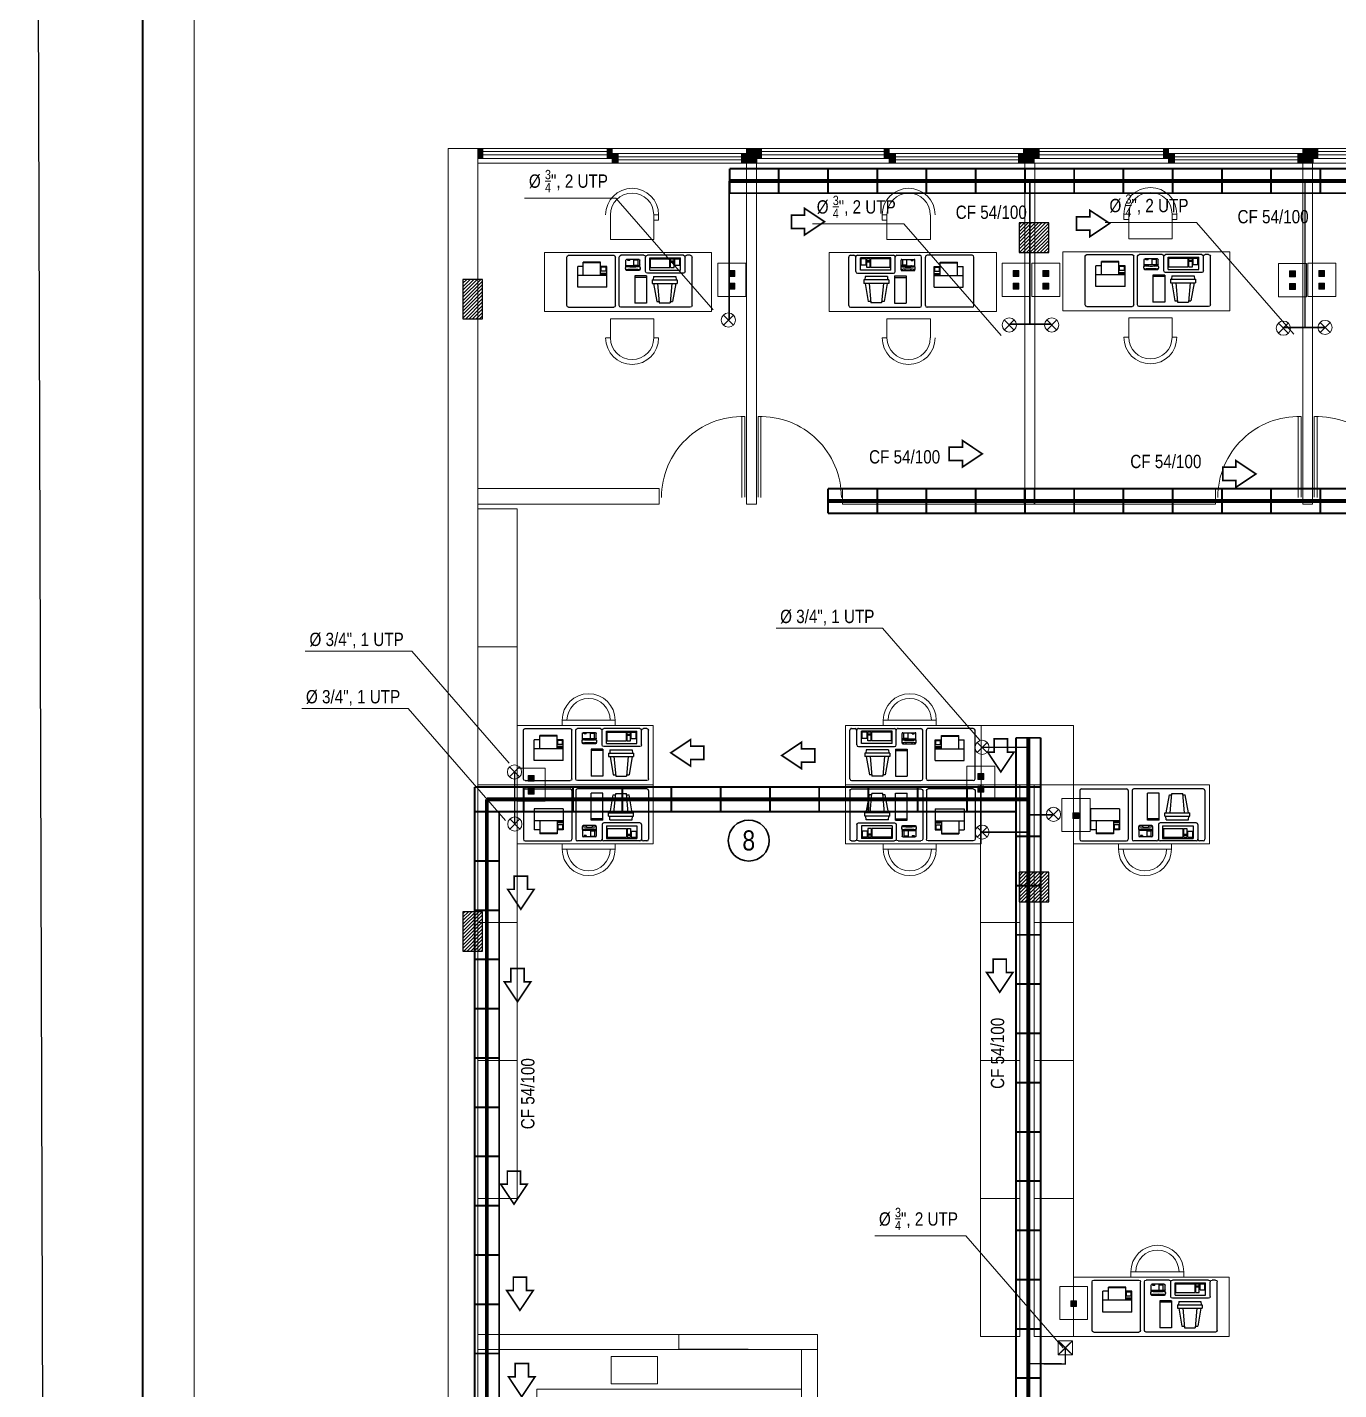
# Model space of a CAD drawing. Header units: millimetres. Extents: x 0 to 126, y 0 to 76.
# Drawn here: x 0 to 13.32, y 24.78 to 38.61 of the extents above; entities that cross this region are included whole.
import ezdxf

# ---------------------------------------------------------------- set-up
doc = ezdxf.new("R2010")
doc.units = ezdxf.units.MM
doc.linetypes.add('Continua', pattern=[0])
doc.linetypes.add('DASHED', pattern=[0.75, 0.5, -0.25])
for name, color, linetype, lineweight in [('1_MARCO', 7, 'Continuous', 35), ('1_ROTULO', 102, 'Continuous', 15), ('ARQUITECTÓNICO', 152, 'Continuous', 0), ('INST. VOZ Y DATOS', 40, 'Continuous', 0), ('TEXTOS INST. VOZ Y DATOS', 1, 'Continuous', 0)]:
    doc.layers.add(name, color=color, linetype=linetype, lineweight=lineweight)
for name, color, linetype in [('_AR_Membrete', 7, 'Continuous'), ('E-COLUMNA', 20, 'Continuous'), ('HatchColus', 8, 'Continuous'), ('Muebles', 2, 'Continuous'), ('TRACO01', 7, 'Continuous'), ('TRACO02', 255, 'Continuous')]:
    doc.layers.add(name, color=color, linetype=linetype)
doc.styles.add('75', font='ARIALN.TTF', dxfattribs={"height": 0.135})
pattern_1 = [(45, (-703.665528, -104.339468), (-0.0176776695, 0.0176776695), [])]

# ---------------------------------------------------------------- blocks, each defined once
blk = doc.blocks.new('A$C12894DB4')
at = {"layer": 'TRACO01', "color": 0}
for p, q in [((9.91, 5.66), (9.91, 5.26)), ((11.31, 5.66), (9.91, 5.66)), ((11.31, 5.46), (9.91, 5.46)), ((11.31, 5.26), (9.91, 5.26)), ((11.31, 4.66), (9.91, 4.66)), ((9.91, 4.66), (9.91, 3.46)), ((11.31, 5.66), (11.31, 5.26)), ((11.31, 4.66), (11.31, 3.46)), ((17.03, 4.24), (17.03, 4.14)), ((20.83, 4.44), (17.23, 4.44)), ((18.23, 4.2), (18.23, 4.05)), ((19.83, 4.2), (19.83, 4.05)), ((21.03, 4.24), (21.03, 4.13)), ((9.71, 2.26), (4.71, 2.26)), ((11.31, 3.46), (9.91, 3.46)), ((17.03, 3.36), (17.03, 1.44)), ((20.83, 3.04), (17.23, 3.04)), ((20.83, 1.24), (17.23, 1.24)), ((17.53, 1.57), (17.53, 1.37)), ((18.13, 1.57), (17.53, 1.57)), ((18.13, 1.37), (17.53, 1.37)), ((18.13, 1.57), (18.13, 1.37)), ((18.23, 3.43), (18.23, 3.28)), ((19.33, 2.91), (19.33, 1.37)), ((19.33, 2.91), (20.53, 2.91)), ((19.33, 1.37), (20.53, 1.37)), ((19.83, 3.43), (19.83, 3.28)), ((20.53, 2.91), (20.53, 1.37)), ((21.03, 3.36), (21.03, 1.44)), ((24.13, 3.58), (29.73, 3.58)), ((24.13, 3.58), (24.13, 1.08)), ((24.13, 1.08), (29.73, 1.08)), ((29.73, 3.58), (29.73, 1.08)), ((29.93, 3.58), (29.93, 1.98)), ((29.93, 3.58), (30.93, 3.58)), ((29.93, 1.98), (30.93, 1.98)), ((29.93, 1.68), (29.93, 1.08)), ((29.93, 1.68), (30.93, 1.68)), ((29.93, 1.08), (30.93, 1.08)), ((30.93, 3.58), (30.93, 1.98)), ((30.93, 1.68), (30.93, 1.08)), ((31.13, 2.88), (31.13, 1.08)), ((31.13, 2.88), (32.53, 2.88)), ((31.13, 1.08), (32.53, 1.08)), ((32.53, 2.88), (32.53, 1.08))]:
    blk.add_line(p, q, dxfattribs=at)
for centre, radius, start, end in [((18.18, 3.74), 1.25, 166.0825, 180), ((17.16, 3.98), 0.2, 70.2489, 166.4245), ((17.23, 4.24), 0.2, 90, 180), ((18.07, 7.64), 3.57, 256.1032, 263.8325), ((18.64, 12.93), 8.89, 263.8325, 267.4371), ((17.99, 4.2), 0.24, 0, 90), ((19.03, 21.61), 17.58, 267.4371, 270), ((19.03, 21.61), 17.58, 270, 272.5629), ((19.42, 12.93), 8.89, 272.5629, 276.1675), ((20.07, 4.2), 0.24, 90, 180), ((19.99, 7.64), 3.57, 276.1675, 283.8968), ((20.83, 4.24), 0.2, 0, 90), ((20.9, 3.98), 0.2, 9.5352, 104.6502), ((20.4, 3.82), 0.72, 9.4076, 17.8024), ((19.88, 3.74), 1.25, 0, 9.4076), ((18.18, 3.74), 1.25, 180, 191.2958), ((17.19, 3.54), 0.24, 191.2958, 283.3617), ((17.23, 2.84), 0.2, 90, 180), ((17.23, 1.44), 0.2, 180, 270), ((18.07, -0.17), 3.57, 96.1675, 103.8968), ((16.93, 3.52), 0.369, 323.5958, 323.7272), ((18.64, -5.45), 8.89, 92.5629, 96.1675), ((17.99, 3.28), 0.24, 270, 0), ((19.03, -14.14), 17.58, 90, 92.5629), ((19.03, -14.14), 17.58, 87.4371, 90), ((19.42, -5.45), 8.89, 83.8325, 87.4371), ((20.07, 3.28), 0.24, 180, 270), ((19.99, -0.17), 3.57, 76.6383, 83.8325), ((20.87, 3.54), 0.24, 256.6383, 358.4297), ((20.83, 2.84), 0.2, 0, 90), ((20.83, 1.44), 0.2, 270, 0), ((19.88, 3.74), 1.25, 350.5924, 360)]:
    blk.add_arc(centre, radius, start, end, dxfattribs=at)
at = {"layer": 'TRACO02', "color": 0}
for p, q in [((0, 14.54), (0, 0.54)), ((0.5, 15.04), (13.5, 15.04)), ((14, 14.54), (14, 0.54)), ((15.1, 14.54), (15.1, 0.54)), ((35.6, 15.04), (15.6, 15.04)), ((19.55, 6), (19.55, 13.8)), ((22.95, 13.8), (19.55, 13.8)), ((22.95, 6), (22.95, 13.8)), ((24.99, 8.15), (25.9, 13.35)), ((25.9, 13.35), (26.59, 13.35)), ((26.13, 8.15), (26.62, 13.75)), ((26.62, 13.75), (29.75, 13.75)), ((30.24, 8.15), (29.75, 13.75)), ((29.79, 13.35), (30.47, 13.35)), ((31.39, 8.15), (30.47, 13.35)), ((36.1, 14.54), (36.1, 0.54)), ((11.51, 9.26), (3.11, 9.26)), ((3.11, 9.26), (3.11, 3.26)), ((11.51, 9.26), (11.51, 3.26)), ((24.59, 8.15), (31.79, 8.15)), ((24.59, 7.15), (24.59, 8.15)), ((31.79, 7.15), (31.79, 8.15)), ((11.51, 5.86), (3.11, 5.86)), ((4.71, 5.86), (4.71, 2.06)), ((9.71, 5.86), (9.71, 2.06)), ((22.95, 6.4), (19.55, 6.4)), ((22.95, 6), (19.55, 6)), ((22.7, 4.74), (22.7, 0.54)), ((33.6, 5.24), (23.2, 5.24)), ((23.93, 4.38), (32.73, 4.38)), ((23.93, 4.38), (23.93, 0.78)), ((24.59, 7.15), (31.79, 7.15)), ((24.98, 6.15), (24.89, 7.15)), ((24.98, 6.15), (31.4, 6.15)), ((31.4, 6.15), (31.49, 7.15)), ((32.73, 4.38), (32.73, 0.78)), ((34.1, 4.74), (34.1, 0.54)), ((0.5, 0.04), (13.5, 0.04)), ((4.71, 3.26), (3.11, 3.26)), ((9.71, 2.06), (4.71, 2.06)), ((11.51, 3.26), (9.71, 3.26)), ((22.2, 0.04), (15.6, 0.04)), ((33.6, 0.04), (23.2, 0.04)), ((23.93, 0.78), (32.73, 0.78)), ((35.6, 0.04), (34.6, 0.04))]:
    blk.add_line(p, q, dxfattribs=at)
for centre, radius, start, end in [((0.5, 14.54), 0.5, 90, 180), ((13.5, 14.54), 0.5, 0, 90), ((15.6, 14.54), 0.5, 90, 180), ((35.6, 14.54), 0.5, 0, 90), ((23.2, 4.74), 0.5, 90, 180), ((33.6, 4.74), 0.5, 0, 90), ((0.5, 0.54), 0.5, 180, 270), ((13.5, 0.54), 0.5, 270, 0), ((15.6, 0.54), 0.5, 180, 270), ((22.2, 0.54), 0.5, 270, 0), ((23.2, 0.54), 0.5, 180, 270), ((27.71, -4.98), 5.57, 115.6743, 116.5651), ((29.09, -4.98), 5.57, 63.4349, 64.3257), ((33.6, 0.54), 0.5, 270, 0), ((34.6, 0.54), 0.5, 180, 270), ((35.6, 0.54), 0.5, 270, 0)]:
    blk.add_arc(centre, radius, start, end, dxfattribs=at)
blk = doc.blocks.new('A$C35E06030')
at = {"layer": 'HatchColus', "linetype": 'Continua', "ltscale": 0.05}
h = blk.add_hatch(dxfattribs=at)
h.set_pattern_fill('ANSI31', color=256, scale=0.2, style=0)
h.set_pattern_definition(pattern_1)
h.paths.add_polyline_path([(5.65, 32.595), (5.65, 32.295), (5.95, 32.295), (5.95, 32.595)])
h.paths.add_polyline_path([(11.35, 32.595), (11.35, 32.345), (11.6, 32.345), (11.6, 32.595)])
h = blk.add_hatch(dxfattribs=at)
h.set_pattern_fill('ANSI31', color=256, scale=0.2, style=0)
h.set_pattern_definition(pattern_1)
h.paths.add_polyline_path([(0, 32.021), (0, 31.621), (0.2, 31.621), (0.2, 32.021)])
h = blk.add_hatch(dxfattribs=at)
h.set_pattern_fill('ANSI31', color=256, scale=0.2, style=0)
h.set_pattern_definition(pattern_1)
h.paths.add_polyline_path([(0.2, 25.603), (0, 25.603), (0, 25.203), (0.2, 25.203)])
h.paths.add_polyline_path([(5.949, 26.003), (5.649, 26.003), (5.649, 25.703), (5.949, 25.703)])
h.paths.add_polyline_path([(11.65, 26.003), (11.35, 26.003), (11.35, 25.703), (11.65, 25.703)])
h.paths.add_polyline_path([(17.2, 25.603), (17, 25.603), (17, 25.203), (17.2, 25.203)])
at = {"layer": 'E-COLUMNA', "linetype": 'Continua', "ltscale": 0.05}
for points in [[(5.65, 32.295), (5.95, 32.295), (5.95, 32.595), (5.65, 32.595)], [(0, 31.621), (0.2, 31.621), (0.2, 32.021), (0, 32.021)], [(5.649, 25.703), (5.949, 25.703), (5.949, 26.003), (5.649, 26.003)], [(0, 25.203), (0.2, 25.203), (0.2, 25.603), (0, 25.603)]]:
    blk.add_lwpolyline(points, close=True, dxfattribs=at)
blk = doc.blocks.new('A$C1BEB1155')
at = {"layer": 'INST. VOZ Y DATOS', "color": 6}
for points in [[(0, 0.144), (0.144, 0)], [(0, 0), (0.144, 0.144)]]:
    blk.add_lwpolyline(points, dxfattribs=at)
blk.add_lwpolyline([(0.144, 0.144), (0, 0.144), (0, 0), (0.144, 0)], close=True, dxfattribs=at)

msp = doc.modelspace()

# ---------------------------------------------------------------- hatches: boundary and pattern name
at = {"layer": 'ARQUITECTÓNICO'}
for points in [[(4.626, 37.383), (4.575, 37.383), (4.575, 37.283), (4.626, 37.283)], [(7.457, 37.383), (7.406, 37.383), (7.406, 37.283), (7.457, 37.283)], [(10.276, 37.383), (10.225, 37.383), (10.225, 37.283), (10.276, 37.283)], [(13.107, 37.383), (13.056, 37.383), (13.056, 37.283), (13.107, 37.283)]]:
    msp.add_hatch(color=0, dxfattribs=at).paths.add_polyline_path(points)
h = msp.add_hatch(color=0, dxfattribs=at)
h.paths.add_polyline_path([(5.94, 37.233), (6.002, 37.233), (6.002, 37.333), (5.94, 37.333)])
h.paths.add_polyline_path([(5.94, 37.283), (5.94, 37.383), (5.889, 37.383), (5.889, 37.283)])
h = msp.add_hatch(color=0, dxfattribs=at)
h.paths.add_polyline_path([(7.305, 37.383), (7.305, 37.333), (7.409, 37.333), (7.409, 37.383)])
h.paths.add_polyline_path([(7.305, 37.333), (7.305, 37.283), (7.409, 37.283), (7.409, 37.333)])
h.paths.add_polyline_path([(7.409, 37.233), (7.409, 37.283), (7.305, 37.283), (7.305, 37.233)])
h = msp.add_hatch(color=0, dxfattribs=at)
h.paths.add_polyline_path([(8.755, 37.233), (8.818, 37.233), (8.818, 37.333), (8.755, 37.333)])
h.paths.add_polyline_path([(8.755, 37.283), (8.755, 37.383), (8.704, 37.383), (8.704, 37.283)])
h = msp.add_hatch(color=0, dxfattribs=at)
h.paths.add_polyline_path([(10.12, 37.383), (10.12, 37.333), (10.225, 37.333), (10.225, 37.383)])
h.paths.add_polyline_path([(10.12, 37.333), (10.12, 37.283), (10.225, 37.283), (10.225, 37.333)])
h.paths.add_polyline_path([(10.225, 37.233), (10.225, 37.283), (10.12, 37.283), (10.12, 37.233)])
h = msp.add_hatch(color=0, dxfattribs=at)
h.paths.add_polyline_path([(11.59, 37.233), (11.652, 37.233), (11.652, 37.333), (11.59, 37.333)])
h.paths.add_polyline_path([(11.59, 37.283), (11.59, 37.383), (11.539, 37.383), (11.539, 37.283)])
h = msp.add_hatch(color=0, dxfattribs=at)
h.paths.add_polyline_path([(12.955, 37.383), (12.955, 37.333), (13.059, 37.333), (13.059, 37.383)])
h.paths.add_polyline_path([(12.955, 37.333), (12.955, 37.283), (13.059, 37.283), (13.059, 37.333)])
h.paths.add_polyline_path([(13.059, 37.233), (13.059, 37.283), (12.955, 37.283), (12.955, 37.233)])
h = msp.add_hatch(color=0, dxfattribs=at)
h.paths.add_polyline_path([(7.305, 37.283), (7.254, 37.283), (7.254, 37.233), (7.305, 37.233)])
h.paths.add_polyline_path([(7.305, 37.333), (7.254, 37.333), (7.254, 37.283), (7.305, 37.283)])
h = msp.add_hatch(color=0, dxfattribs=at)
h.paths.add_polyline_path([(10.12, 37.283), (10.069, 37.283), (10.069, 37.233), (10.12, 37.233)])
h.paths.add_polyline_path([(10.12, 37.333), (10.069, 37.333), (10.069, 37.283), (10.12, 37.283)])
h = msp.add_hatch(color=0, dxfattribs=at)
h.paths.add_polyline_path([(12.955, 37.283), (12.904, 37.283), (12.904, 37.233), (12.955, 37.233)])
h.paths.add_polyline_path([(12.955, 37.333), (12.904, 37.333), (12.904, 37.283), (12.955, 37.283)])
at = {"layer": 'INST. VOZ Y DATOS'}
for points in [[(7.126, 36.144), (7.187, 36.144), (7.187, 36.084), (7.126, 36.084)], [(10.012, 36.145), (10.072, 36.145), (10.072, 36.084), (10.012, 36.084)], [(10.314, 36.145), (10.374, 36.145), (10.374, 36.084), (10.314, 36.084)], [(12.82, 36.142), (12.88, 36.142), (12.88, 36.081), (12.82, 36.081)], [(13.117, 36.145), (13.177, 36.145), (13.177, 36.085), (13.117, 36.085)], [(7.126, 36.015), (7.187, 36.015), (7.187, 35.955), (7.126, 35.955)], [(10.012, 36.015), (10.072, 36.015), (10.072, 35.955), (10.012, 35.955)], [(10.314, 36.015), (10.374, 36.015), (10.374, 35.955), (10.314, 35.955)], [(12.82, 36.013), (12.88, 36.013), (12.88, 35.952), (12.82, 35.952)], [(13.117, 36.016), (13.177, 36.016), (13.177, 35.955), (13.117, 35.955)], [(5.087, 31.02), (5.147, 31.02), (5.147, 30.96), (5.087, 30.96)], [(9.655, 31.04), (9.715, 31.04), (9.715, 30.979), (9.655, 30.979)], [(5.087, 30.891), (5.147, 30.891), (5.147, 30.83), (5.087, 30.83)], [(9.655, 30.91), (9.715, 30.91), (9.715, 30.85), (9.655, 30.85)], [(10.622, 30.64), (10.682, 30.64), (10.682, 30.58), (10.622, 30.58)], [(10.598, 25.686), (10.658, 25.686), (10.658, 25.626), (10.598, 25.626)]]:
    msp.add_hatch(color=256, dxfattribs=at).paths.add_polyline_path(points)

# ---------------------------------------------------------------- linework, layer by layer
at = {"layer": '1_MARCO', "color": 7}
msp.add_lwpolyline([(1.17, 1.182), (114.376, 1.182), (114.376, 74.702), (1.17, 74.702)], close=True, dxfattribs=at)
at = {"layer": '1_ROTULO', "color": 7}
msp.add_lwpolyline([(1.696, 1.539), (114.019, 1.539), (114.019, 74.015), (1.696, 74.015)], close=True, dxfattribs=at)
at = {"layer": '_AR_Membrete'}
msp.add_lwpolyline([(0, 75.972), (125.965, 75.972), (126.201, 0), (0.235, 0)], close=True, dxfattribs=at)
at = {"layer": 'ARQUITECTÓNICO', "linetype": 'Continuous', "ltscale": 0.03}
for p, q in [((4.275, 37.383), (4.275, 7.033)), ((4.575, 37.383), (4.275, 37.383)), ((4.575, 37.383), (4.575, 23.643))]:
    msp.add_line(p, q, dxfattribs=at)
at = {"layer": 'ARQUITECTÓNICO', "ltscale": 0.3}
for p, q in [((4.575, 37.383), (11.505, 37.383)), ((11.505, 37.383), (17.195, 37.383)), ((4.575, 37.233), (11.505, 37.233)), ((11.505, 37.233), (17.195, 37.233))]:
    msp.add_line(p, q, dxfattribs=at)
at = {"layer": 'ARQUITECTÓNICO', "color": 0}
for p, q in [((5.94, 37.233), (5.94, 37.383)), ((8.755, 37.233), (8.755, 37.383)), ((11.59, 37.233), (11.59, 37.383)), ((5.94, 37.283), (4.575, 37.283)), ((5.94, 37.333), (5.94, 37.233)), ((5.94, 37.333), (7.254, 37.333)), ((8.755, 37.283), (7.391, 37.283)), ((8.755, 37.333), (8.755, 37.233)), ((8.755, 37.333), (10.069, 37.333)), ((11.59, 37.283), (10.225, 37.283)), ((11.59, 37.333), (11.59, 37.233)), ((11.59, 37.333), (12.904, 37.333)), ((14.405, 37.283), (13.041, 37.283)), ((6.364, 36.711), (6.412, 36.711)), ((8.732, 36.711), (8.684, 36.711)), ((11.627, 36.718), (11.676, 36.718)), ((5.875, 35.46), (5.923, 35.46)), ((5.923, 35.46), (5.923, 35.46)), ((6.364, 35.46), (6.412, 35.46)), ((8.732, 35.46), (8.684, 35.46)), ((11.138, 35.467), (11.183, 35.467)), ((11.627, 35.467), (11.676, 35.467)), ((5.433, 31.58), (5.971, 31.58)), ((9.232, 31.58), (8.694, 31.58)), ((5.433, 30.271), (5.971, 30.271)), ((9.232, 30.271), (8.694, 30.271)), ((11.083, 30.271), (11.621, 30.271)), ((11.209, 25.98), (11.747, 25.98))]:
    msp.add_line(p, q, dxfattribs=at)
at = {"layer": 'ARQUITECTÓNICO'}
for p, q in [((7.259, 33.842), (7.259, 34.66)), ((7.287, 33.844), (7.287, 34.662)), ((7.422, 33.844), (7.422, 34.662)), ((7.451, 33.842), (7.451, 34.66)), ((12.909, 33.842), (12.909, 34.66)), ((12.937, 33.844), (12.937, 34.662)), ((13.072, 33.844), (13.072, 34.662)), ((13.101, 33.842), (13.101, 34.66))]:
    msp.add_line(p, q, dxfattribs=at)
at = {"layer": 'ARQUITECTÓNICO', "color": 0}
for points in [[(4.626, 37.283), (4.575, 37.283), (4.575, 37.383), (4.626, 37.383)], [(4.626, 37.32), (5.889, 37.32), (5.889, 37.352), (4.626, 37.352)], [(5.94, 37.283), (5.889, 37.283), (5.889, 37.383), (5.94, 37.383)], [(7.305, 37.233), (7.409, 37.233), (7.409, 37.383), (7.305, 37.383)], [(7.457, 37.283), (7.406, 37.283), (7.406, 37.383), (7.457, 37.383)], [(7.442, 37.32), (8.704, 37.32), (8.704, 37.352), (7.442, 37.352)], [(8.755, 37.283), (8.704, 37.283), (8.704, 37.383), (8.755, 37.383)], [(10.12, 37.233), (10.225, 37.233), (10.225, 37.383), (10.12, 37.383)], [(10.276, 37.283), (10.225, 37.283), (10.225, 37.383), (10.276, 37.383)], [(10.276, 37.32), (11.539, 37.32), (11.539, 37.352), (10.276, 37.352)], [(11.59, 37.283), (11.539, 37.283), (11.539, 37.383), (11.59, 37.383)], [(12.955, 37.233), (13.059, 37.233), (13.059, 37.383), (12.955, 37.383)], [(13.107, 37.283), (13.056, 37.283), (13.056, 37.383), (13.107, 37.383)], [(13.092, 37.32), (14.354, 37.32), (14.354, 37.352), (13.092, 37.352)], [(5.94, 37.233), (6.002, 37.233), (6.002, 37.333), (5.94, 37.333)], [(6.002, 37.267), (7.265, 37.267), (7.265, 37.299), (6.002, 37.299)], [(7.305, 37.233), (7.254, 37.233), (7.254, 37.333), (7.305, 37.333)], [(7.305, 37.233), (7.405, 37.233), (7.405, 33.772), (7.305, 33.772)], [(8.755, 37.233), (8.818, 37.233), (8.818, 37.333), (8.755, 37.333)], [(8.818, 37.267), (10.081, 37.267), (10.081, 37.299), (8.818, 37.299)], [(10.12, 37.233), (10.069, 37.233), (10.069, 37.333), (10.12, 37.333)], [(10.133, 37.233), (10.233, 37.233), (10.233, 33.772), (10.133, 33.772)], [(11.59, 37.233), (11.652, 37.233), (11.652, 37.333), (11.59, 37.333)], [(11.652, 37.267), (12.915, 37.267), (12.915, 37.299), (11.652, 37.299)], [(12.955, 37.233), (12.904, 37.233), (12.904, 37.333), (12.955, 37.333)], [(12.955, 37.233), (13.055, 37.233), (13.055, 33.772), (12.955, 33.772)], [(5.253, 36.329), (6.949, 36.329), (6.949, 35.729), (5.253, 35.729)], [(9.843, 36.329), (8.146, 36.329), (8.146, 35.729), (9.843, 35.729)], [(10.517, 36.336), (12.213, 36.336), (12.213, 35.736), (10.517, 35.736)], [(4.575, 33.772), (6.419, 33.772), (6.419, 33.932), (4.575, 33.932)], [(10.125, 33.772), (8.281, 33.772), (8.281, 33.932), (10.125, 33.932)], [(10.225, 33.772), (12.069, 33.772), (12.069, 33.932), (10.225, 33.932)], [(4.575, 32.325), (4.975, 32.325), (4.975, 33.725), (4.575, 33.725)], [(4.575, 32.325), (4.975, 32.325), (4.975, 30.925), (4.575, 30.925)], [(5.433, 31.525), (5.971, 31.525), (5.971, 31.58), (5.433, 31.58)], [(5.521, 31.58), (5.883, 31.58), (5.883, 31.58), (5.521, 31.58)], [(9.232, 31.525), (8.694, 31.525), (8.694, 31.58), (9.232, 31.58)], [(9.144, 31.58), (8.782, 31.58), (8.782, 31.58), (9.144, 31.58)], [(4.975, 31.525), (6.356, 31.525), (6.356, 30.925), (4.975, 30.925)], [(9.69, 31.525), (8.309, 31.525), (8.309, 30.925), (9.69, 30.925)], [(9.69, 30.925), (10.625, 30.925), (10.625, 31.525), (9.69, 31.525)], [(4.575, 29.525), (4.975, 29.525), (4.975, 30.925), (4.575, 30.925)], [(4.975, 30.325), (6.356, 30.325), (6.356, 30.925), (4.975, 30.925)], [(9.69, 30.325), (8.309, 30.325), (8.309, 30.925), (9.69, 30.925)], [(10.08, 29.525), (9.68, 29.525), (9.68, 30.925), (10.08, 30.925)], [(10.225, 29.525), (10.625, 29.525), (10.625, 30.925), (10.225, 30.925)], [(10.625, 30.325), (12.006, 30.325), (12.006, 30.925), (10.625, 30.925)], [(5.433, 30.325), (5.971, 30.325), (5.971, 30.271), (5.433, 30.271)], [(9.232, 30.325), (8.694, 30.325), (8.694, 30.271), (9.232, 30.271)], [(11.083, 30.325), (11.621, 30.325), (11.621, 30.271), (11.083, 30.271)], [(5.521, 30.271), (5.883, 30.271), (5.883, 30.271), (5.521, 30.271)], [(9.144, 30.271), (8.782, 30.271), (8.782, 30.271), (9.144, 30.271)], [(11.171, 30.271), (11.533, 30.271), (11.533, 30.271), (11.171, 30.271)], [(4.575, 29.525), (4.975, 29.525), (4.975, 28.125), (4.575, 28.125)], [(10.08, 29.525), (9.68, 29.525), (9.68, 28.125), (10.08, 28.125)], [(10.225, 29.525), (10.625, 29.525), (10.625, 28.125), (10.225, 28.125)], [(4.575, 26.725), (4.975, 26.725), (4.975, 28.125), (4.575, 28.125)], [(10.08, 26.725), (9.68, 26.725), (9.68, 28.125), (10.08, 28.125)], [(10.225, 26.725), (10.625, 26.725), (10.625, 28.125), (10.225, 28.125)], [(10.08, 26.725), (9.68, 26.725), (9.68, 25.325), (10.08, 25.325)], [(10.225, 26.725), (10.625, 26.725), (10.625, 25.325), (10.225, 25.325)], [(10.625, 25.925), (12.206, 25.925), (12.206, 25.325), (10.625, 25.325)], [(11.209, 25.925), (11.747, 25.925), (11.747, 25.98), (11.209, 25.98)], [(11.297, 25.98), (11.659, 25.98), (11.659, 25.98), (11.297, 25.98)], [(6.619, 25.343), (4.575, 25.343), (4.575, 25.19), (6.619, 25.19)], [(6.619, 25.343), (8.026, 25.343), (8.026, 25.19), (6.619, 25.199)], [(8.026, 25.19), (7.865, 25.19), (7.865, 24.418), (8.026, 24.418)], [(5.932, 25.122), (6.401, 25.122), (6.401, 24.843), (5.932, 24.843)]]:
    msp.add_lwpolyline(points, close=True, dxfattribs=at)
for points in [[(5.923, 36.711), (5.923, 36.711), (5.923, 36.46), (6.364, 36.46), (6.364, 36.711)], [(6.364, 36.656), (6.412, 36.656), (6.412, 36.711), (6.364, 36.711)], [(8.732, 36.656), (8.684, 36.656), (8.684, 36.711), (8.732, 36.711)], [(9.173, 36.711), (9.173, 36.711), (9.173, 36.46), (8.732, 36.46), (8.732, 36.711)], [(11.187, 36.718), (11.139, 36.718), (11.139, 36.664), (11.187, 36.664)], [(11.187, 36.718), (11.187, 36.718), (11.187, 36.467), (11.627, 36.467), (11.627, 36.718)], [(11.627, 36.664), (11.676, 36.664), (11.676, 36.718), (11.627, 36.718)], [(6.364, 35.46), (6.364, 35.656), (5.923, 35.656), (5.923, 35.46), (5.923, 35.46)], [(8.732, 35.46), (8.732, 35.656), (9.173, 35.656), (9.173, 35.46), (9.173, 35.46)], [(11.627, 35.467), (11.627, 35.663), (11.187, 35.663), (11.187, 35.467), (11.187, 35.467)], [(5.175, 24.79), (5.175, 23.683), (4.575, 23.683), (4.575, 25.19), (5.175, 25.19)], [(5.175, 25.19), (7.865, 25.19), (7.865, 24.79), (5.175, 24.79)]]:
    msp.add_lwpolyline(points, dxfattribs=at)
at = {"layer": 'ARQUITECTÓNICO'}
for centre, radius, start, end in [((6.143, 36.711), 0.269, 0, 180), ((6.143, 36.711), 0.22, 0, 180), ((8.952, 36.711), 0.269, 0, 180), ((8.952, 36.711), 0.22, 0, 180), ((11.407, 36.718), 0.269, 0, 180), ((11.407, 36.718), 0.22, 0, 180), ((6.143, 35.46), 0.269, 180, 0), ((6.143, 35.46), 0.22, 180, 360), ((8.952, 35.46), 0.269, 180, 0), ((8.952, 35.46), 0.22, 180, 360), ((11.407, 35.467), 0.269, 180, 0), ((11.407, 35.467), 0.22, 180, 360), ((5.702, 31.58), 0.269, 0, 180), ((8.963, 31.58), 0.269, 0, 180), ((5.702, 31.58), 0.22, 0, 180), ((8.963, 31.58), 0.22, 0, 180), ((5.702, 30.271), 0.269, 180, 0), ((5.702, 30.271), 0.22, 180, 360), ((8.963, 30.271), 0.269, 180, 0), ((8.963, 30.271), 0.22, 180, 360), ((11.352, 30.271), 0.269, 180, 0), ((11.352, 30.271), 0.22, 180, 360), ((11.478, 25.98), 0.269, 0, 180), ((11.478, 25.98), 0.22, 0, 180)]:
    msp.add_arc(centre, radius, start, end, dxfattribs=at)
at = {"layer": 'ARQUITECTÓNICO', "ltscale": 0.03}
for centre, start, end in [((7.264, 33.84), 88.3587, 179.8544), ((7.446, 33.84), 0.1456, 91.6413), ((12.914, 33.84), 88.3587, 179.8544), ((13.096, 33.84), 0.1456, 91.6413)]:
    msp.add_arc(centre, 0.823, start, end, dxfattribs=at)
at = {"layer": 'INST. VOZ Y DATOS', "color": 6, "const_width": 0.04}
for points in [[(11.758, 37.055), (7.133, 37.055)], [(16.258, 37.055), (11.633, 37.055)], [(8.133, 33.805), (16.258, 33.805)], [(10.168, 26.776), (10.168, 31.401)], [(5.551, 30.776), (4.668, 30.776)], [(4.668, 22.651), (4.668, 30.776)], [(10.168, 30.776), (5.543, 30.776)], [(10.168, 25.401), (10.168, 26.901)], [(10.168, 17.401), (10.168, 25.401)]]:
    msp.add_lwpolyline(points, dxfattribs=at)
at = {"layer": 'INST. VOZ Y DATOS', "const_width": 0.02}
for points in [[(11.633, 37.18), (7.133, 37.18)], [(7.133, 37.18), (7.133, 36.93)], [(7.633, 37.18), (7.633, 36.93)], [(8.133, 37.18), (8.133, 36.93)], [(8.633, 37.18), (8.633, 36.93)], [(9.133, 37.18), (9.133, 36.93)], [(9.633, 37.18), (9.633, 36.93)], [(10.133, 37.18), (10.133, 36.93)], [(10.633, 37.18), (10.633, 36.93)], [(11.133, 37.18), (11.133, 36.93)], [(16.133, 37.18), (11.633, 37.18)], [(11.633, 37.18), (11.633, 36.93)], [(12.133, 37.18), (12.133, 36.93)], [(12.633, 37.18), (12.633, 36.93)], [(13.133, 37.18), (13.133, 36.93)], [(11.633, 36.93), (7.133, 36.93)], [(16.133, 36.93), (11.633, 36.93)], [(8.133, 33.93), (16.133, 33.93)], [(8.133, 33.68), (8.133, 33.93)], [(8.633, 33.68), (8.633, 33.93)], [(9.133, 33.68), (9.133, 33.93)], [(9.633, 33.68), (9.633, 33.93)], [(10.133, 33.68), (10.133, 33.93)], [(10.633, 33.68), (10.633, 33.93)], [(11.133, 33.68), (11.133, 33.93)], [(11.633, 33.68), (11.633, 33.93)], [(12.133, 33.68), (12.133, 33.93)], [(12.633, 33.68), (12.633, 33.93)], [(13.133, 33.68), (13.133, 33.93)], [(8.133, 33.68), (16.133, 33.68)], [(10.043, 26.901), (10.043, 31.401)], [(10.293, 31.401), (10.043, 31.401)], [(10.293, 26.901), (10.293, 31.401)], [(5.552, 30.901), (4.543, 30.901)], [(4.543, 30.901), (4.543, 30.651)], [(5.043, 30.901), (5.043, 30.651)], [(10.043, 30.901), (5.543, 30.901)], [(5.543, 30.901), (5.543, 30.651)], [(5.543, 30.901), (5.543, 30.651)], [(6.043, 30.901), (6.043, 30.651)], [(6.543, 30.901), (6.543, 30.651)], [(7.043, 30.901), (7.043, 30.651)], [(7.543, 30.901), (7.543, 30.651)], [(8.043, 30.901), (8.043, 30.651)], [(8.543, 30.901), (8.543, 30.651)], [(9.043, 30.901), (9.043, 30.651)], [(9.543, 30.901), (9.543, 30.651)], [(10.293, 30.901), (10.043, 30.901)], [(5.549, 30.651), (4.543, 30.651)], [(4.543, 22.651), (4.543, 30.651)], [(4.793, 22.651), (4.793, 30.651)], [(10.043, 30.651), (5.543, 30.651)], [(10.293, 30.401), (10.043, 30.401)], [(4.793, 30.151), (4.543, 30.151)], [(10.293, 29.901), (10.043, 29.901)], [(4.793, 29.651), (4.543, 29.651)], [(10.293, 29.401), (10.043, 29.401)], [(4.793, 29.151), (4.543, 29.151)], [(10.293, 28.901), (10.043, 28.901)], [(4.793, 28.651), (4.543, 28.651)], [(10.293, 28.401), (10.043, 28.401)], [(4.793, 28.151), (4.543, 28.151)], [(10.293, 27.901), (10.043, 27.901)], [(4.793, 27.651), (4.543, 27.651)], [(10.293, 27.401), (10.043, 27.401)], [(4.793, 27.151), (4.543, 27.151)], [(10.043, 25.401), (10.043, 26.901)], [(10.293, 26.901), (10.043, 26.901)], [(10.293, 25.401), (10.293, 26.901)], [(4.793, 26.651), (4.543, 26.651)], [(10.293, 26.401), (10.043, 26.401)], [(4.793, 26.151), (4.543, 26.151)], [(10.293, 25.901), (10.043, 25.901)], [(4.793, 25.651), (4.543, 25.651)], [(10.293, 25.401), (10.043, 25.401)], [(10.043, 17.401), (10.043, 25.401)], [(10.293, 17.401), (10.293, 25.401)], [(4.793, 25.151), (4.543, 25.151)], [(10.293, 24.901), (10.043, 24.901)]]:
    msp.add_lwpolyline(points, dxfattribs=at)
at = {"layer": 'INST. VOZ Y DATOS', "color": 6, "linetype": 'DASHED', "ltscale": 0.01, "const_width": 0.015}
for points in [[(7.129, 37.055), (7.129, 35.642)], [(10.183, 37.055), (10.183, 35.6)], [(12.977, 37.055), (12.977, 35.567)], [(9.974, 35.6), (10.398, 35.6)], [(12.758, 35.567), (13.181, 35.567)], [(9.69, 31.304), (10.168, 31.304)], [(4.95, 30.526), (4.95, 31.057)], [(10.168, 30.619), (10.427, 30.619)], [(9.69, 30.444), (10.168, 30.444)], [(10.167, 25.048), (10.544, 25.045), (10.544, 25.207)]]:
    msp.add_lwpolyline(points, dxfattribs=at)
at = {"layer": 'INST. VOZ Y DATOS'}
for points in [[(7.014, 36.218), (7.298, 36.218), (7.298, 35.881), (7.014, 35.881)], [(7.126, 36.144), (7.187, 36.144), (7.187, 36.084), (7.126, 36.084)], [(9.9, 36.218), (10.184, 36.218), (10.184, 35.881), (9.9, 35.881)], [(10.012, 36.145), (10.072, 36.145), (10.072, 36.084), (10.012, 36.084)], [(10.202, 36.218), (10.486, 36.218), (10.486, 35.881), (10.202, 35.881)], [(10.314, 36.145), (10.374, 36.145), (10.374, 36.084), (10.314, 36.084)], [(12.708, 36.216), (12.992, 36.216), (12.992, 35.879), (12.708, 35.879)], [(12.82, 36.142), (12.88, 36.142), (12.88, 36.081), (12.82, 36.081)], [(13.005, 36.219), (13.289, 36.219), (13.289, 35.882), (13.005, 35.882)], [(13.117, 36.145), (13.177, 36.145), (13.177, 36.085), (13.117, 36.085)], [(7.126, 36.015), (7.187, 36.015), (7.187, 35.955), (7.126, 35.955)], [(10.012, 36.015), (10.072, 36.015), (10.072, 35.955), (10.012, 35.955)], [(10.314, 36.015), (10.374, 36.015), (10.374, 35.955), (10.314, 35.955)], [(12.82, 36.013), (12.88, 36.013), (12.88, 35.952), (12.82, 35.952)], [(13.117, 36.016), (13.177, 36.016), (13.177, 35.955), (13.117, 35.955)], [(4.975, 31.094), (5.259, 31.094), (5.259, 30.757), (4.975, 30.757)], [(5.087, 31.02), (5.147, 31.02), (5.147, 30.96), (5.087, 30.96)], [(9.543, 31.113), (9.827, 31.113), (9.827, 30.776), (9.543, 30.776)], [(9.655, 31.04), (9.715, 31.04), (9.715, 30.979), (9.655, 30.979)], [(5.087, 30.891), (5.147, 30.891), (5.147, 30.83), (5.087, 30.83)], [(9.655, 30.91), (9.715, 30.91), (9.715, 30.85), (9.655, 30.85)], [(10.509, 30.786), (10.794, 30.786), (10.794, 30.449), (10.509, 30.449)], [(10.621, 30.641), (10.682, 30.641), (10.682, 30.581), (10.621, 30.581)], [(10.486, 25.832), (10.77, 25.832), (10.77, 25.495), (10.486, 25.495)], [(10.598, 25.687), (10.658, 25.687), (10.658, 25.627), (10.598, 25.627)]]:
    msp.add_lwpolyline(points, close=True, dxfattribs=at)
at = {"layer": 'INST. VOZ Y DATOS', "color": 6}
for points in [[(7.07, 35.693), (7.172, 35.591)], [(7.07, 35.591), (7.172, 35.693)], [(9.923, 35.643), (10.025, 35.541)], [(9.923, 35.541), (10.025, 35.643)], [(10.354, 35.643), (10.456, 35.541)], [(10.354, 35.541), (10.456, 35.643)], [(12.707, 35.611), (12.808, 35.509)], [(12.707, 35.509), (12.808, 35.611)], [(13.13, 35.516), (13.232, 35.618)], [(9.647, 31.355), (9.749, 31.253)], [(9.647, 31.253), (9.749, 31.355)], [(4.898, 31.106), (5, 31.004)], [(4.898, 31.004), (5, 31.106)], [(4.901, 30.577), (5.003, 30.475)], [(4.901, 30.475), (5.003, 30.577)], [(10.372, 30.675), (10.473, 30.573)], [(10.372, 30.573), (10.473, 30.675)], [(9.647, 30.495), (9.749, 30.393)], [(9.647, 30.393), (9.749, 30.495)], [(10.493, 25.258), (10.594, 25.157)], [(10.493, 25.157), (10.594, 25.258)]]:
    msp.add_lwpolyline(points, dxfattribs=at)
at = {"layer": 'INST. VOZ Y DATOS', "color": 6, "ltscale": 0.1}
for points in [[(7.07, 35.693), (7.172, 35.591)], [(7.172, 35.693), (7.07, 35.591)], [(9.923, 35.643), (10.025, 35.541)], [(10.025, 35.643), (9.923, 35.541)], [(10.354, 35.643), (10.456, 35.541)], [(10.456, 35.643), (10.354, 35.541)], [(12.707, 35.611), (12.808, 35.509)], [(12.808, 35.611), (12.707, 35.509)], [(13.13, 35.618), (13.232, 35.516)], [(13.232, 35.618), (13.13, 35.516)], [(9.647, 31.355), (9.749, 31.253)], [(9.749, 31.355), (9.647, 31.253)], [(4.899, 31.106), (5, 31.004)], [(5, 31.106), (4.899, 31.004)], [(4.902, 30.577), (5.003, 30.475)], [(5.003, 30.577), (4.902, 30.475)], [(10.372, 30.675), (10.473, 30.573)], [(10.473, 30.675), (10.372, 30.573)], [(9.647, 30.495), (9.749, 30.393)], [(9.749, 30.495), (9.647, 30.393)]]:
    msp.add_lwpolyline(points, dxfattribs=at)
for centre in [(7.121, 35.642), (9.974, 35.592), (10.405, 35.592), (12.758, 35.56), (13.181, 35.567), (9.698, 31.304), (4.949, 31.055), (4.952, 30.526), (10.423, 30.624), (9.698, 30.444)]:
    msp.add_circle(centre, 0.072, dxfattribs=at)
at = {"layer": 'TEXTOS INST. VOZ Y DATOS'}
for points in [[(6.968, 35.746), (5.979, 36.881), (5.052, 36.881)], [(9.89, 35.484), (8.902, 36.619), (7.975, 36.619)], [(12.864, 35.498), (11.875, 36.634), (10.948, 36.634)], [(9.674, 31.377), (8.685, 32.513), (7.605, 32.513)], [(4.893, 31.145), (3.905, 32.281), (2.824, 32.281)], [(4.857, 30.563), (3.869, 31.698), (2.788, 31.698)], [(10.522, 25.21), (9.534, 26.346), (8.607, 26.346)]]:
    msp.add_lwpolyline(points, dxfattribs=at)
at = {"layer": 'TEXTOS INST. VOZ Y DATOS', "const_width": 0.0168}
for points in [[(7.761, 36.641), (7.761, 36.708), (7.895, 36.708), (7.895, 36.776), (8.097, 36.641), (7.895, 36.506), (7.895, 36.573), (7.761, 36.573)], [(10.656, 36.623), (10.656, 36.69), (10.791, 36.69), (10.791, 36.757), (10.993, 36.623), (10.791, 36.488), (10.791, 36.555), (10.656, 36.555)], [(9.363, 34.284), (9.363, 34.352), (9.498, 34.352), (9.498, 34.419), (9.7, 34.284), (9.498, 34.15), (9.498, 34.217), (9.363, 34.217)], [(12.142, 34.08), (12.142, 34.148), (12.276, 34.148), (12.276, 34.215), (12.479, 34.08), (12.276, 33.945), (12.276, 34.013), (12.142, 34.013)], [(6.873, 31.249), (6.873, 31.181), (6.738, 31.181), (6.738, 31.114), (6.536, 31.249), (6.738, 31.383), (6.738, 31.316), (6.873, 31.316)], [(9.888, 31.392), (9.956, 31.392), (9.956, 31.257), (10.023, 31.257), (9.888, 31.055), (9.754, 31.257), (9.821, 31.257), (9.821, 31.392)], [(8, 31.222), (8, 31.155), (7.865, 31.155), (7.865, 31.087), (7.663, 31.222), (7.865, 31.357), (7.865, 31.289), (8, 31.289)], [(5.013, 29.998), (5.081, 29.998), (5.081, 29.863), (5.148, 29.863), (5.013, 29.661), (4.879, 29.863), (4.946, 29.863), (4.946, 29.998)], [(4.979, 29.058), (5.047, 29.058), (5.047, 28.924), (5.114, 28.924), (4.979, 28.722), (4.845, 28.924), (4.912, 28.924), (4.912, 29.058)], [(9.877, 29.154), (9.944, 29.154), (9.944, 29.02), (10.012, 29.02), (9.877, 28.818), (9.742, 29.02), (9.81, 29.02), (9.81, 29.154)], [(4.944, 27.003), (5.011, 27.003), (5.011, 26.869), (5.078, 26.869), (4.944, 26.667), (4.809, 26.869), (4.876, 26.869), (4.876, 27.003)], [(5.004, 25.926), (5.071, 25.926), (5.071, 25.791), (5.139, 25.791), (5.004, 25.589), (4.869, 25.791), (4.937, 25.791), (4.937, 25.926)], [(5.022, 25.049), (5.09, 25.049), (5.09, 24.914), (5.157, 24.914), (5.022, 24.712), (4.888, 24.914), (4.955, 24.914), (4.955, 25.049)]]:
    msp.add_lwpolyline(points, close=True, dxfattribs=at)
at = {"layer": 'TEXTOS INST. VOZ Y DATOS', "lineweight": 30}
msp.add_circle((7.328, 30.358), 0.208, dxfattribs=at)

# ---------------------------------------------------------------- block references
at = {"layer": 'ARQUITECTÓNICO', "color": 0}
msp.add_blockref('A$C35E06030', (4.425, 4.033), dxfattribs=at)
at = {"layer": 'ARQUITECTÓNICO', "rotation": 180}
for p, xscale, yscale, zscale in [((5.481, 36.301), -0.03521116158080062, 0.03521116158080417, 0.03521116158074283), ((9.615, 36.301), 0.03521116158071891, 0.03521116158071891, 0.03521116158071891), ((10.745, 36.308), -0.03521116158080062, 0.03521116158080417, 0.03521116158074283), ((5.039, 31.497), -0.03521116158080062, 0.0352111615808326, 0.03521116158074283), ((9.626, 31.497), 0.03521116158071891, 0.03521116158071891, 0.03521116158071891), ((10.815, 25.897), -0.03521116158080062, 0.03521116158080417, 0.03521116158074283)]:
    msp.add_blockref('A$C12894DB4', p, dxfattribs=dict(at, xscale=xscale, yscale=yscale, zscale=zscale))
at = {"layer": 'ARQUITECTÓNICO'}
for p, xscale, yscale, zscale in [((5.039, 30.353), 0.03521116158080062, 0.03521116158080062, 0.03521116158080062), ((9.626, 30.353), -0.03521116158071891, 0.03521116158080417, 0.03521116158074283), ((10.689, 30.353), 0.03521116158080062, 0.03521116158080062, 0.03521116158080062)]:
    msp.add_blockref('A$C12894DB4', p, dxfattribs=dict(at, xscale=xscale, yscale=yscale, zscale=zscale))
at = {"layer": 'Muebles', "ltscale": 0.1}
msp.add_blockref('A$C1BEB1155', (10.472, 25.136), dxfattribs=at)

# ---------------------------------------------------------------- texts
at = {"layer": 'TEXTOS INST. VOZ Y DATOS', "style": '75'}
for s, insert, char_height, width, attachment_point in [('\\A1;%%C {\\H0.7x;\\S3/4;}", 2 UTP', (5.898, 37.166), 0.135, 2.19912, 3), ('\\A1;%%C {\\H0.7x;\\S3/4;}", 2 UTP', (8.821, 36.904), 0.135, 2.19912, 3), ('CF 54/100', (9.791, 36.804), 0.135, 1.53907, 2), ('\\A1;%%C {\\H0.7x;\\S3/4;}", 2 UTP', (11.794, 36.918), 0.135, 2.19912, 3), ('CF 54/100', (12.653, 36.759), 0.135, 1.53907, 2), ('CF 54/100', (8.911, 34.321), 0.135, 1.53907, 2), ('CF 54/100', (11.564, 34.274), 0.135, 1.53907, 2), ('\\A1;%%C 3/4", 1 UTP', (8.604, 32.701), 0.135, 2.19912, 3), ('\\A1;%%C 3/4", 1 UTP', (3.824, 32.468), 0.135, 2.19912, 3), ('\\A1;%%C 3/4", 1 UTP', (3.788, 31.886), 0.135, 2.19912, 3), ('8', (7.328, 30.358), 0.204, 1.84689, 5), ('\\A1;%%C {\\H0.7x;\\S3/4;}", 2 UTP', (9.453, 26.63), 0.135, 2.19912, 3)]:
    msp.add_mtext(s, dxfattribs=dict(at, insert=insert, char_height=char_height, width=width, attachment_point=attachment_point))
at = {"layer": 'TEXTOS INST. VOZ Y DATOS', "char_height": 0.135, "width": 1.53907, "attachment_point": 2, "rotation": 90, "style": '75'}
for insert in [(9.787, 28.198), (5.016, 27.788)]:
    msp.add_mtext('CF 54/100', dxfattribs=dict(at, insert=insert))

doc.saveas('drawing.dxf')
